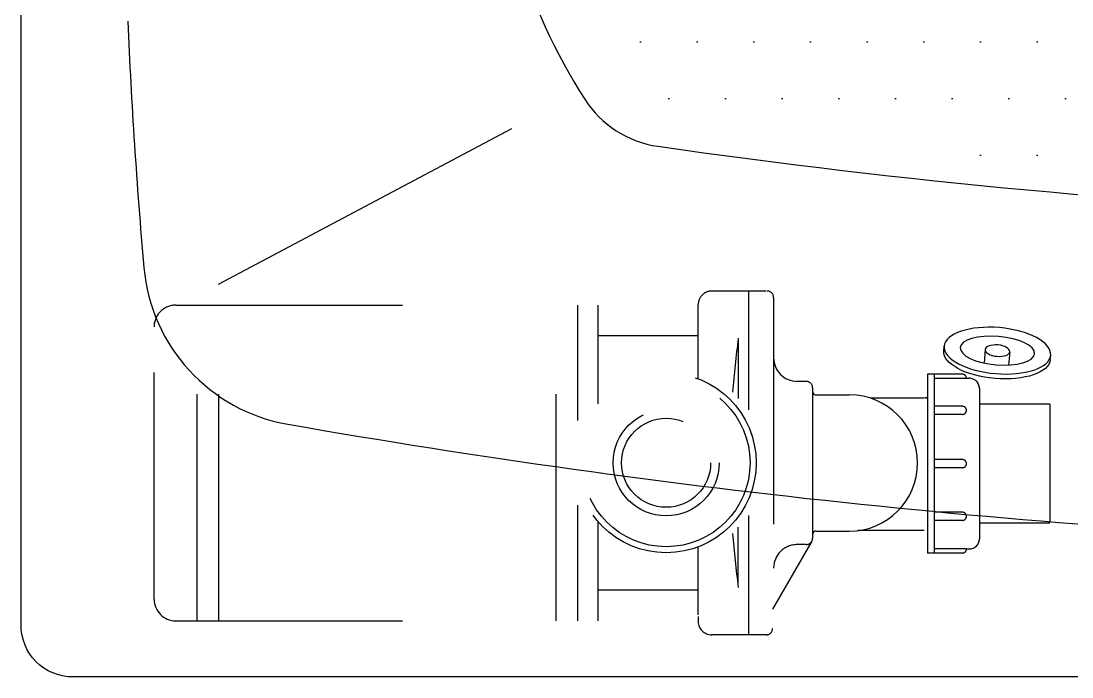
# Model space of a CAD drawing. Header units: millimetres. Extents: x -1273.18 to -1271.68, y 2221.55 to 2222.31.
# Drawn here: x -1273.1793 to -1272.7158, y 2221.5478 to 2221.8372 of the extents above; entities that cross this region are included whole.
import ezdxf

# ---------------------------------------------------------------- set-up
doc = ezdxf.new("R2010")
doc.units = ezdxf.units.MM
doc.header["$LTSCALE"] = 10
doc.linetypes.add('HIDDEN', pattern=[0.375, 0.25, -0.125])
for name, color, linetype in [('BOMBA-HJ', 7, 'Continuous'), ('BOMBA-J', 7, 'Continuous'), ('jacuzzi', 1, 'Continuous')]:
    doc.layers.add(name, color=color, linetype=linetype)

# ---------------------------------------------------------------- blocks, each defined once
blk = doc.blocks.new('A$C6C307A44')
at = {"layer": 'BOMBA-HJ', "color": 1, "linetype": 'HIDDEN'}
for p, q in [((0.9537858486712594, 0.6203422870505619), (19.58714364363124, 0.6203422870505619)), ((23.99638594656069, 0.8166094950850038), (23.99638594656069, 0.6008850655590265))]:
    blk.add_line(p, q, dxfattribs=at)
for centre, radius, start in [((0.9537858486712594, 1.574127654288077), 0.9537853672375237, 180.0000000000001), ((24.59727072792022, 0.6008850655590265), 0.6008847813596399, 180)]:
    blk.add_arc(centre, radius, start, 270, dxfattribs=at)
at = {"layer": 'BOMBA-J', "color": 1, "linetype": 'HIDDEN'}
for p, q in [((26.27364388937679, 15.17014730718579), (24.59727072791998, 15.17014730718579)), ((26.27364388937679, 15.17014730718579), (24.59727072791998, 15.17014730718579)), ((26.98807269122095, 15.16995655011246), (26.13513115883715, 15.16995655011246)), ((26.21279651594728, 15.17014730718579), (26.21279651594728, 9.922358448200484)), ((27.32153601137702, 14.88373455937972), (27.32153601137702, 0.2864130320055267)), ((0.9537858486712594, 14.54560864871848), (19.58714364363124, 14.54560864871834)), ((1.907571215908888, 0.6203422870505619), (1.907571215908888, 14.54560864871848)), ((2.861356583146403, 0.6203422870505619), (2.861356583146403, 14.54560864871848)), ((17.73054239602953, 0.6203422870505619), (17.73054239602953, 14.54560864871848)), ((18.68432776326716, 9.457455100059917), (18.68432776326716, 14.54560864871848)), ((19.58714364363124, 10.19669681453995), (19.58714364363124, 14.54560864871848)), ((19.58714364363124, 13.19130020850656), (19.58714364363124, 14.54560864871848)), ((23.99638594656045, 14.3535380963004), (23.99638594656045, 14.56926252582609)), ((23.99638594656045, 14.3535380963004), (23.99638594656045, 14.56926252582609)), ((4.814338581127231e-07, 1.574127654288077), (4.814338581127231e-07, 13.59182328148083)), ((23.99638594656045, 13.19130020850658), (19.58714364363125, 13.19130020850656)), ((25.76519687639471, 12.99206406660286), (25.76519687639471, 10.43294488517833)), ((28.75692459394979, 11.18374288517654), (28.31633354288168, 11.18374288517654)), ((34.11170652386846, 11.50116045694028), (34.11170652386846, 3.610503041564584)), ((34.40885555354618, 11.50116045694028), (34.40885555354618, 3.610503041564698)), ((34.40885555354618, 11.32113555985507), (35.94879135807565, 11.32113555985504)), ((29.0431465846825, 10.8975208944438), (29.04314658468256, 4.272626696941586)), ((36.39885360078858, 10.87576727306327), (36.39885360078858, 4.245284137284102)), ((36.39885360078858, 10.87107331714196), (36.39885360078858, 4.240590181362677)), ((29.18854735597482, 10.59002306906666), (30.66678853077961, 10.59002306906638)), ((33.95545400981361, 10.44462229777417), (31.5902074496846, 10.44462229777417)), ((34.03990305445461, 10.45339662151957), (33.98918332979753, 10.45339662151957)), ((39.50085423343592, 10.17777517016322), (36.39885360078858, 10.17777517016322)), ((39.50085423343592, 10.17308121424185), (36.39885360078858, 10.17308121424185)), ((39.50085423343592, 10.17777517016316), (39.50085423343592, 5.356674627549125)), ((39.50085423343592, 10.17308121424185), (39.50085423343592, 4.983425258711861)), ((18.68432776326716, 0.6203422870505619), (18.68432776326716, 5.726333609756864)), ((39.50085423343592, 5.725230040465078), (39.50085423343592, 5.356674627549125)), ((26.21279651594728, 5.261621018689596), (26.21279651594728, 0.00019104127275682)), ((39.50085423343592, 5.356674627549125), (39.50085423343592, 4.988119214633343)), ((19.58714364363124, 0.6203422870505619), (19.58714364363138, 4.987091895276677)), ((25.76519687639471, 2.191724643213917), (25.76519687639471, 4.750843824638451)), ((39.50085423343592, 4.933888328341425), (36.39885360078858, 4.933888328341425)), ((19.58714364363124, 0.8238800844191303), (19.58714364363124, 4.396135766236597)), ((19.58714364363124, 0.6203422870505619), (19.58714364363135, 4.396135766236597)), ((19.58714364363124, 0.8238800844191303), (19.58714364363124, 4.396135766236597)), ((29.18854735597482, 4.580124522318584), (30.66678853077961, 4.580124522318869)), ((33.95545400981369, 4.603594725558992), (31.04162541517643, 4.603594725558992)), ((29.00480010904612, 4.129515701575201), (27.27429468195372, 1.132192379077367)), ((28.75692459394979, 3.986404706208816), (28.36357487230499, 3.986404706208901)), ((35.82706683155891, 3.790527938649916), (34.40885555354618, 3.790527938649632)), ((35.82706683155891, 3.795221894571114), (35.94879135807565, 3.795221894571114)), ((35.82706683155891, 3.790527938649632), (35.94879135807565, 3.790527938649632)), ((19.58714364363122, 1.995419510110992), (23.99638594656045, 1.99541951011085)), ((23.99638594656069, 0.8166094950850038), (23.99638594656069, 0.6008850655590265)), ((26.98807269122095, 0.00019104127275682), (24.58213105631231, 0.00019104127275682))]:
    blk.add_line(p, q, dxfattribs=at)
for points in [[(23.99638594656047, 11.30000133037549), (23.99638594656045, 13.68785132597053), (23.99638594656045, 14.35353809630026)], [(23.99638594656045, 13.19130020850658), (23.99638594656045, 13.68785132597053), (23.99638594656045, 14.35353809630026)], [(35.6470419344738, 11.50116045694028), (34.11170652386846, 11.50116045694028)], [(35.6470419344738, 10.08619893128576), (34.40885555354618, 10.08619893128576)], [(35.6470419344738, 9.726149137115442), (34.40885555354618, 9.726149137115556)], [(35.6470419344738, 7.735856646337822), (34.40885555354618, 7.735856646337822)], [(35.6470419344738, 7.375806852167159), (34.40885555354618, 7.375806852167159)], [(35.6470419344738, 5.412318385642777), (34.40885555354618, 5.412318385642777)], [(35.6470419344738, 5.052268591472455), (34.40885555354618, 5.052268591472455)], [(23.99638594656035, 0.8897222067528503), (23.99638594656062, 3.883787379441358)], [(35.6470419344738, 3.610503041564584), (34.11170652386846, 3.610503041564584)]]:
    blk.add_lwpolyline(points, dxfattribs=at)
for radius in [3.96884175638084, 3.70045257528605, 2.340442384472311, 1.962778954164975]:
    blk.add_circle((22.58159000873607, 7.591894354908391), radius, dxfattribs=at)
for centre, radius, start, end in [((24.59727072791998, 14.56926252582609), 0.6008847813596399, 89.99999999999999, 180), ((24.59727072791998, 14.56926252582609), 0.6008847813596399, 89.99999999999999, 180), ((27.03531402064425, 14.88373455937972), 0.2862219907328244, 7.016477563892661e-15, 89.99999999999999), ((0.9537858486712594, 13.59182328148083), 0.9537853672375237, 89.99999999999999, 180.0000000000001), ((67.18931612029006, 7.546871392459593), 41.79412894331972, 172.3702998033737, 175.6636160383702), ((28.36357487230499, 12.22578174610445), 1.04203886092797, 180, 270), ((28.75692459394979, 10.8975208944438), 0.2862219907328244, 7.016477563892661e-15, 89.99999999999999), ((35.6470419344738, 11.32113555985507), 0.1800248970851696, 7.016477563892661e-15, 90), ((35.94879135807565, 10.87107331714196), 0.4500622427129497, 7.016477563892661e-15, 90), ((29.18854735597482, 10.73542384035883), 0.1454007712922766, 180, 270), ((30.66678853077961, 7.585073795692693), 3.004949273373716, 270.0000000000105, 89.99999999998953), ((34.03990305445461, 10.52768402489846), 0.07428740337888029, 270, 345.1417497088526), ((35.6470419344738, 9.90617403420066), 0.1800248970851696, 270, 90), ((35.6470419344738, 7.555831749252377), 0.1800248970851696, 270, 90), ((35.6470419344738, 5.232293488557787), 0.1800248970851952, 270, 90), ((67.18931612029006, 7.636917317357188), 41.79412894331972, 184.3363839616298, 187.6297001966263), ((28.75692459394979, 4.272626696941586), 0.2862219907328244, 270, 7.016477563892661e-15), ((29.18854735597482, 4.434723751026524), 0.1454007712922766, 89.99999999999999, 180), ((35.94879135807565, 4.240590181362677), 0.4500622427129497, 270, 7.016477563892661e-15), ((28.36357487230499, 2.944365845280942), 1.04203886092797, 89.99999999999999, 180), ((35.6470419344738, 3.790527938649632), 0.1800248970851696, 270, 7.016477563892661e-15), ((24.59727072792022, 0.6008850655590265), 0.6008847813596399, 180, 270), ((26.98807269122095, 0.2864130320055267), 0.2862219907328244, 270, 359.9999999999998)]:
    blk.add_arc(centre, radius, start, end, dxfattribs=at)

msp = doc.modelspace()

# ---------------------------------------------------------------- hatches: boundary and pattern name
at = {"layer": 'jacuzzi'}
h = msp.add_hatch(dxfattribs=at)
h.set_pattern_fill('DOTS', color=256, scale=0.3999999999999915, style=0)
h.set_pattern_definition([(0, (-1272.381091022717, 2220.578010700866), (0.01249999999999973, 0.02499999999999946), [0, -0.02499999999999947])])
edge = h.paths.add_edge_path()
edge.add_arc((-1272.429255558247, 2220.423591819893), 1.716198979591798, 73.48765160067721, 106.6259416226537)
edge.add_arc((-1271.954548292007, 2222.024909290856), 0.04599999999999901, 26.11047086241911, 73.48765160067721)
edge.add_arc((-1272.152700130488, 2221.927790799485), 0.2666720472992878, 333.4199200658655, 386.1104708624192)
edge.add_arc((-1271.95535094375, 2221.82905149144), 0.04599999999999901, 278.3484922790213, 333.4199200658655)
edge.add_arc((-1272.429255558247, 2225.058413248465), 3.309948979591768, 272.470961405559, 278.3484922790213)
edge.add_line((-1272.28626095819, 2221.751258035431), (-1272.308428480849, 2221.772759074734))
edge.add_line((-1272.360362033954, 2221.769185684032), (-1272.308428480849, 2221.772759074734))
edge.add_arc((-1272.360990252125, 2221.799179105676), 0.02999999999999936, 180, 270.7972730211982)
edge.add_arc((-1272.429255558247, 2221.810790799485), 0.03826530612244815, 0, 180)
edge.add_arc((-1272.497520864369, 2221.799179105676), 0.02999999999999936, 269.2027269801044, 360)
edge.add_line((-1272.390990252125, 2221.810790799485), (-1272.390990252125, 2221.799179105676))
edge.add_line((-1272.467520864369, 2221.810790799485), (-1272.467520864369, 2221.799179105676))
edge.add_line((-1272.49814908254, 2221.769185684032), (-1272.550082635645, 2221.772759074734))
edge.add_line((-1272.572250158304, 2221.751258035431), (-1272.550082635645, 2221.772759074734))
edge.add_arc((-1272.429255558247, 2225.058413248465), 3.309948979591768, 261.8519387087567, 267.529038594441)
edge.add_arc((-1272.891860405235, 2221.827413450118), 0.04599999999999901, 212.5592360530966, 261.8519387087567)
edge.add_arc((-1272.705870169833, 2221.946172806778), 0.2666720472992878, 181.3713360671873, 212.5592360530966)
edge.add_arc((-1272.705870169833, 2221.933408792192), 0.2666720472992878, 155.7594702056402, 178.6286639328127)
edge.add_arc((-1272.90715997957, 2222.02404322113), 0.04591836734693779, 106.6259416226537, 155.7594702056402)

# ---------------------------------------------------------------- linework, layer by layer
for p, q in [((-1273.09216197881, 2221.721118355978), (-1272.962879246169, 2221.789725506643)), ((-1272.772332858829, 2221.691589310115), (-1272.772156745837, 2221.693700456452)), ((-1272.754088721029, 2221.692193211858), (-1272.754581511828, 2221.68628590497)), ((-1272.743247915639, 2221.691288865894), (-1272.743740706438, 2221.685381559006)), ((-1272.725356003823, 2221.687670474962), (-1272.725179890831, 2221.6897816213))]:
    msp.add_line(p, q, dxfattribs=at)
at = {"layer": 'jacuzzi', "color": 3}
msp.add_lwpolyline([(-1271.679255558247, 2221.570749983159, -0.4142135623759956), (-1271.70221474192, 2221.547790799485), (-1273.156296374573, 2221.547790799485, -0.414213562373095), (-1273.179255558247, 2221.570749983159), (-1273.179255558247, 2222.284831615812, -0.4142135623701944), (-1273.156296374573, 2222.307790799485), (-1271.70221474192, 2222.307790799485, -0.4142135623701944), (-1271.679255558246, 2222.284831615812)], format="xyb", close=True, dxfattribs=at)
at = {"layer": 'jacuzzi'}
for centre, radius, start, end in [((-1272.705870169833, 2221.946172806778), 0.2666720472992878, 181.3713360671873, 212.5592360530966), ((-1270.757879508463, 2221.937154071443), 2.376377512585409, 182.4117783891874, 185.0400485186858), ((-1272.891860405235, 2221.827413450118), 0.04599999999999901, 212.5592360530966, 261.8519387087567), ((-1272.429255558247, 2225.058413248465), 3.309948979591768, 261.8519387087567, 267.529038594441), ((-1273.048366557799, 2221.735149066037), 0.07699999999999836, 185.0400485186858, 260.061776956585), ((-1272.429255558247, 2225.268575903441), 3.664255726186026, 260.061776956585, 268.0450703257703)]:
    msp.add_arc(centre, radius, start, end, dxfattribs=at)
at = {"layer": 'jacuzzi', "extrusion": (0, 0, -1)}
for centre, major_axis, ratio, start_param, end_param in [((-1272.748668318334, 2221.691741038876), (-0.0234884275030146, 0.001959417576601475), 0.4319527517373756, 3.141592653577065, 9.42477796075665), ((-1272.748668318334, 2221.691741038876), (-0.01640020047887846, 0.00136811376741114), 0.3816444813167992, 3.141592653823889, 9.424777961003475), ((-1272.748844431326, 2221.689629892538), (-0.0234884275032865, 0.001959417576067769), 0.431952751732421, 3.141592653629669, 6.283185307219462), ((-1272.748668318334, 2221.691741038876), (-0.005420402694829053, 0.0004521729826450304), 0.4618882339074846, 1.570796326757615, 7.853981633937202)]:
    msp.add_ellipse(centre, major_axis=major_axis, ratio=ratio, start_param=start_param, end_param=end_param, dxfattribs=at)

# ---------------------------------------------------------------- block references
at = {"layer": 'jacuzzi', "xscale": 0.009999999999990905, "yscale": 0.01000000000021828, "zscale": 0.01000000000010459}
msp.add_blockref('A$C6C307A44', (-1273.120578161025, 2221.566345661823), dxfattribs=at)

doc.saveas('drawing.dxf')
